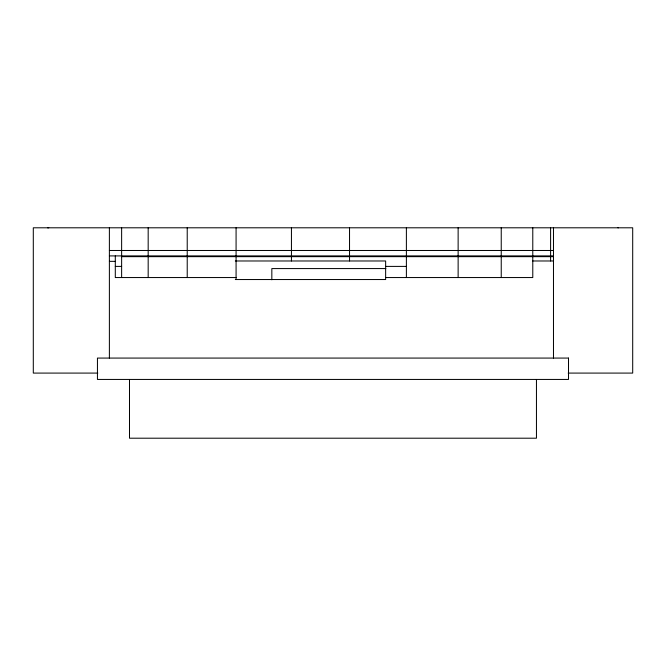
<?xml version="1.0" encoding="UTF-8"?>
<svg xmlns="http://www.w3.org/2000/svg" width="666" height="666" viewBox="0 0 666 666"><rect width="100%" height="100%" fill="white"/><g stroke="black" fill="none" stroke-linecap="round" stroke-linejoin="round"><path stroke-width="1" d="M617.94 227.805L618.431 227.797M109.382 250.483L553.479 250.483M109.382 255.91L553.479 255.91M121.628 256.651L553.479 256.651M235.323 260.98L385.639 260.98L385.639 279.537L235.323 279.537M532.783 260.98L553.479 260.98M109.382 261.347L115.301 261.347M115.301 266.4L121.628 266.4M385.639 266.4L406.385 266.4M385.872 268.565L271.836 268.581L271.836 279.795M236.08 277.547L115.301 277.547L115.301 255.91M385.639 277.547L532.783 277.547L532.783 227.797M97.819 373.085L33.3 373.085L33.3 227.797L632.7 227.797L632.7 373.085L568.181 373.085M47.577 227.797L48.793 227.805M553.479 227.797L553.479 358.075M550.599 227.797L550.599 260.98M536.455 379.437L536.455 438.203L129.495 438.203L129.495 379.437M501.24 227.797L501.24 277.547M458.133 227.797L458.133 277.547M406.385 227.797L406.385 277.547M349.533 227.797L349.533 260.98M291.442 227.797L291.442 260.98M236.08 227.797L236.08 279.537M187.221 227.797L187.221 277.547M148.177 227.797L148.177 277.547M121.628 227.797L121.628 277.547M109.382 227.797L109.382 358.075M568.506 358.075L97.444 358.075L97.444 379.437L568.506 379.437L568.506 358.075"/></g></svg>
